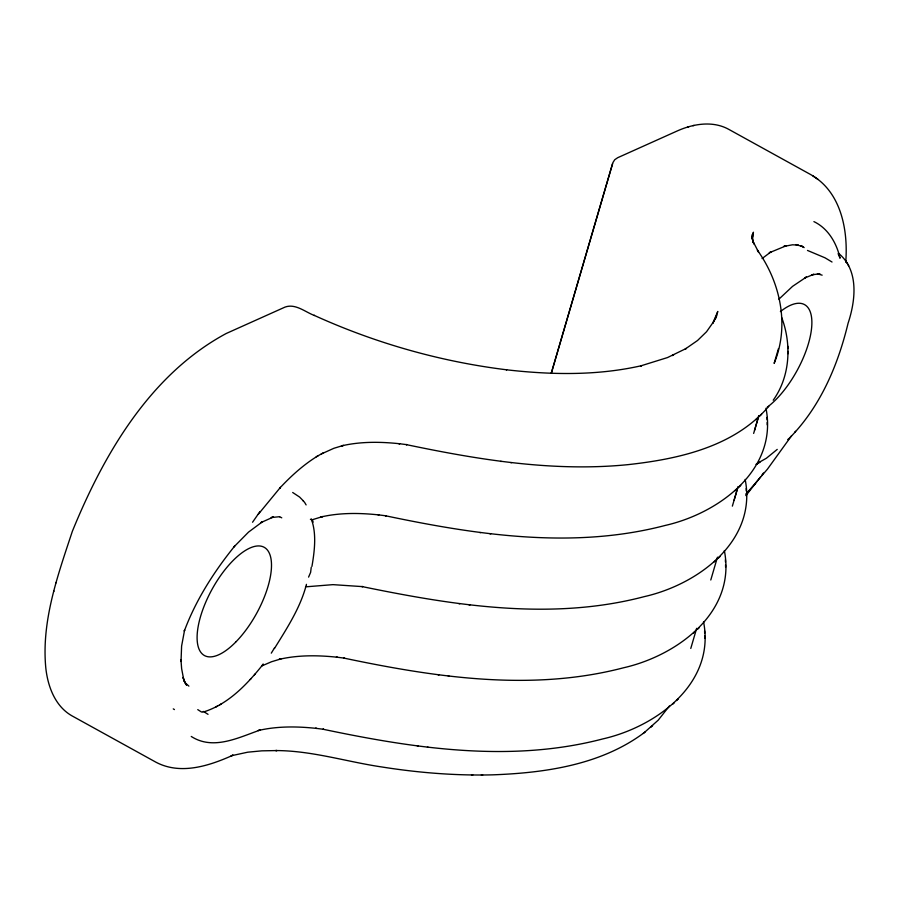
<?xml version="1.0" encoding="UTF-8"?>
<svg xmlns="http://www.w3.org/2000/svg" width="899" height="899" viewBox="0 0 899 899"><rect width="100%" height="100%" fill="white"/><g stroke="black" fill="none" stroke-linecap="round" stroke-linejoin="round"><path stroke-width="1.35" d="M311.245 567.325L310.616 572.382L308.582 577.102M703.535 621.737C715.761 683.555 656.101 726.864 602.701 738.944C510.711 763.026 414.327 748.44 322.91 729.213L323.685 729.314L315.583 728.28L316.504 728.404C297.142 726.325 277.308 726.077 258.249 730.527L260.216 730.033C238.493 737.528 213.321 750.676 191.251 736.461M724.347 550.57C736.573 612.399 676.902 655.708 623.513 667.788C531.523 691.859 435.138 677.284 343.721 658.057L344.497 658.147L336.395 657.124L337.305 657.236C317.943 655.169 298.12 654.921 279.05 659.372L281.016 658.877L271.498 661.754L261.598 666.024M745.159 479.414C757.374 541.243 697.714 584.552 644.313 596.621C551.402 621.097 454.209 605.521 361.859 586.53L362.69 586.631L332.967 584.642L306.986 586.732M765.97 408.247C778.186 470.076 718.526 513.385 665.125 525.466C573.135 549.547 476.751 534.961 385.334 515.734L386.121 515.835L378.007 514.801L378.928 514.925C359.566 512.846 339.732 512.599 320.673 517.049L322.64 516.554L312.335 519.723L310.413 519.375M781.748 317.639C791.761 344.519 790.187 376.445 773.207 400.212M845.734 262.193C848.251 230.268 841.217 191.914 810.988 174.743L728.707 129.321C712.491 120.376 692.623 123.905 676.531 131.276L617.692 157.707L614.725 159.73L612.927 162.573L551.289 373.31M274.442 648.494C286.95 628.289 300.614 607.387 306.458 584.339M311.953 566.381C314.56 551.031 316.763 533.444 311.268 518.97M752.058 239.055L752.272 234.617L753.16 242.303L752.699 239.943L753.856 243.944L753.126 241.662L758.565 252.113L757.374 250.18C780.602 282.533 789.704 325.786 774.14 363.398L778.478 348.587M752.115 238.831L753.418 232.212L752.16 238.392L752.587 236.651M715.818 318.167L717.784 311.447L712.828 323.269L716.66 315.639L713.93 321.235L706.535 331.753L697.534 340.507L685.24 349.026L686.274 348.452L667.496 357.566L640.751 365.882L641.729 365.635C597.352 375.804 551.222 374.905 506.238 369.759L506.676 369.804C440.218 361.612 375.063 343.036 314.111 315.324L314.459 315.493C305.402 312.178 295.524 303.278 285.073 307.076L226.222 333.495C150.335 374.276 103.891 453.939 72.336 531.354C57.806 575.281 41.253 621.04 45.815 668.081C47.816 686.386 55.041 706.176 71.841 715.773L154.111 761.195C179.261 775.758 208.748 766.105 233.111 755.138L231.088 755.801L247.719 752.193L261.823 750.845L277.016 750.564L275.678 750.564C311.818 750.586 346.497 761.768 381.974 766.993C418.484 772.758 455.49 775.747 492.472 774.848C545.401 772.915 601.869 764.835 645.167 731.932M53.715 591.654L53.895 591.014M56.188 582.777L56.345 582.192M551.345 372.973L612.556 163.64M690.78 648.449L696.658 628.322M710.783 580.001L717.447 557.178M732.359 506.137L737.877 487.292M753.643 433.419L758.767 415.922M734.09 500.237L738.012 486.82M754.508 430.452L758.835 415.686M274.532 647.864L271.284 653.157M306.581 586.182L305.491 587.013M791.513 435.824L767.398 469.211L746.013 494.068M260.002 511.542L252.552 522.24M669.418 705.985L658.192 720.189L643.324 733.46M760.52 477.021L746.046 495.439M761.992 475.02L763.453 473.031M258.316 514.262L280.432 487.37L279.555 488.337C291.051 476.032 303.637 464.558 318.066 455.782M262.092 665.552L263.272 664.08C247.573 683.802 229.088 703.557 204.511 711.66M788.547 438.982L787.94 439.633C819.764 408.135 837.699 366.185 848.072 323.269C855.59 300.581 859.208 270.093 838.396 253.203M768.769 406.326C734.236 446.814 678.621 459.074 628.075 464.637C553.503 472.087 478.92 459.816 406.146 444.578L406.921 444.668L398.819 443.645L399.729 443.758C380.367 441.69 360.544 441.443 341.474 445.893L343.452 445.398L333.922 448.275L321.303 453.961M762.082 258.552L771.286 251.641L769.252 252.776L786.063 245.82L783.748 246.438L792.502 244.798L798.211 245.067L795.851 244.595L803.054 246.719L800.953 245.82L804.167 247.585M250.237 679.498L251.113 678.52M254.406 674.846L255.192 673.98M794.806 432.149L795.593 431.273M754.755 484.516L755.542 483.64M748.642 491.315L749.519 490.348M778.882 299.198L792.592 286.332L806.437 277.016L804.526 278.094L813.876 274.274L811.561 274.892L819.899 273.757L817.427 273.813L822.147 275.161M755.902 419.586L757.655 417.956M759.812 415.922L761.588 414.27M735.09 490.753L736.854 489.112M739.012 487.089L740.787 485.438M714.278 561.909L716.042 560.268M718.2 558.245L719.975 556.593M693.477 633.065L695.23 631.435M697.388 629.401L699.164 627.749M676.587 700.568L678.352 698.916M672.666 704.232L674.43 702.591M777.23 449.399L766.409 458.232L758.767 462.558M650.73 727.291L652.595 725.74M316.234 456.816L323.213 452.882M215.681 707.097L217.592 706.018M219.592 704.895L221.435 703.85M757.981 463.345L756.07 464.412L759.992 462.21M687.623 127.096L688.769 126.793M692.927 125.703L694.095 125.399M471.481 774.96L472.829 774.96M481.313 774.994L482.729 774.994M279.578 516.7L271.172 517.554L273.487 516.947L260.856 522.622L262.688 521.589L248.551 532.096L233.942 546.895L234.729 546.03C214.007 571.685 195.757 600.15 184.273 631.165L184.61 630.008L181.609 646.033L181.025 661.484L180.946 659.585L181.632 668.665L183.744 679.7L183.036 677.419L185.149 682.723M510.654 462.58L511.576 462.693M500.563 461.378L501.417 461.479M479.751 532.534L480.605 532.646M489.843 533.748L490.764 533.86M458.951 603.701L459.794 603.802M469.042 604.903L469.952 605.016M448.23 676.059L449.14 676.183M438.139 674.857L438.982 674.958M417.327 746.013L418.181 746.125M427.418 747.226L428.34 747.339M279.589 516.756L281.758 517.824M813.91 221.615C828.204 228.436 836.699 243.224 840.059 258.227L838.171 253.788M208.029 714.334L203.725 711.637M292.681 492.483L299.614 497.068L303.469 501.013M188.891 686.128L185.228 682.858M807.493 250.439L825.012 257.811L832.024 262.014M173.271 708.873L174.428 709.569M818.09 179.497L812.82 175.856M197.758 709.626L201.398 711.963L203.017 712.12L203.253 711.39M845.802 260.924L847.072 263.047M847.465 263.744L848.723 265.834M306.109 504.912L304.795 502.676A13.024 11.721 -82.7 0 0 303.087 500.788M787.827 346.239L787.895 348.598M787.962 351.352L788.03 353.734M767.027 417.394L767.094 419.754M767.162 422.519L767.229 424.89M746.215 488.55L746.282 490.921M746.35 493.675L746.417 496.046M725.403 559.717L725.471 562.077M725.538 564.83L725.605 567.213M704.602 630.873L704.659 633.233M704.737 635.998L704.794 638.369M780.388 311.605A61.817 25.329 -61.1 0 1 811.291 330.618A61.817 25.329 -61.1 0 1 767.207 407.225M673.508 355.015L672.519 355.566L673.52 355.004M312.335 519.723L312.762 522.229L312.335 519.723M186.486 684.982L183.902 680.622L186.486 684.982M235.617 642.189A61.817 25.329 -61.1 0 0 265.846 548.446A61.817 25.329 -61.1 0 0 201.443 613.601A61.817 25.329 -61.1 0 0 235.617 642.189"/></g></svg>
